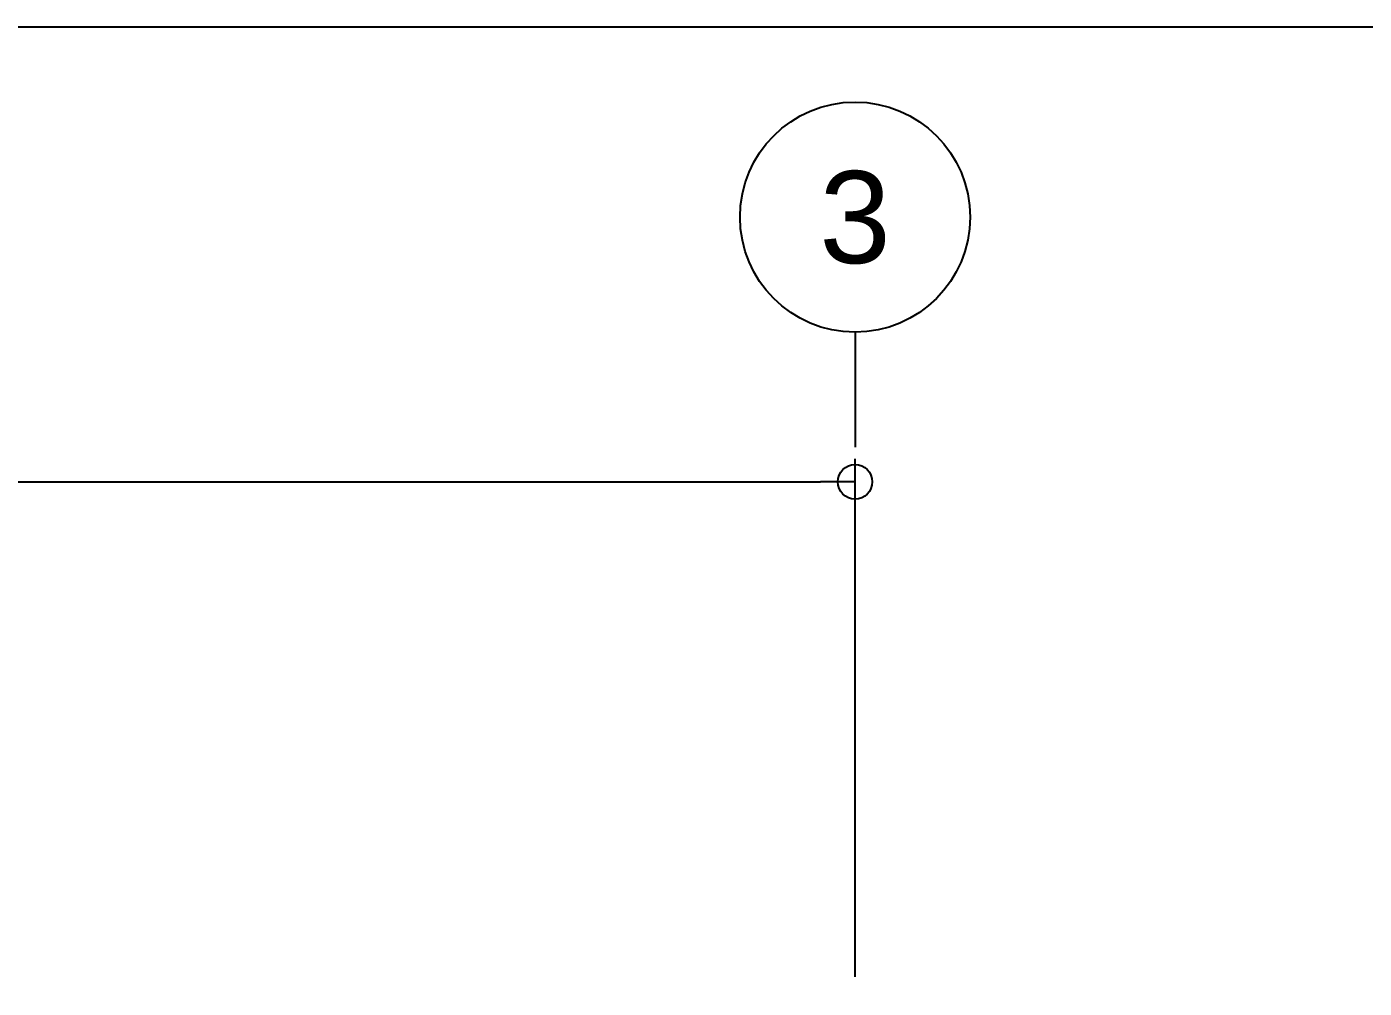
# Model space of a CAD drawing. Header units: millimetres. Extents: x 2519235 to 7246330, y 25937 to 201821.
# Drawn here: x 2745944 to 2748851, y 88589 to 90677 of the extents above; entities that cross this region are included whole.
import ezdxf
from ezdxf.enums import TextEntityAlignment as Align

# ---------------------------------------------------------------- set-up
doc = ezdxf.new("R2010")
doc.units = ezdxf.units.MM
doc.linetypes.add('TA_GL_005.00000', pattern=[13.75, 5, -1.25, 1.25, -1.25, 5])
for name, color, linetype in [('000 - 0_SYM_DWG_GRID-BUBBLE_MAIN_COLOR_1', 7, 'Continuous'), ('000 - 0_SYM_DWG_GRIDLINE_MAIN_COLOR_1', 7, 'Continuous'), ('000 - 0_SYM_DWG_GRIDLINE_MAIN_COLOR_251', 7, 'Continuous'), ('010 - ASPG_DIMS_NOM', 7, 'Continuous')]:
    doc.layers.add(name, color=color, linetype=linetype)
doc.styles.add('Arial', font='arial.ttf', dxfattribs={"height": 300})
doc.styles.add('FAMELINE_FOR_CKST', font='arial.ttf')
doc.styles.add('TA', font='', dxfattribs={"height": 4.5})
doc.styles.get('TA').set_extended_font_data('Cordia New')
doc.dimstyles.new('FAMELINE-CKST_C-C', dxfattribs={"dimtxt": 0.3, "dimasz": 0.15, "dimexe": 0.1, "dimexo": 0.1, "dimgap": 0.05, "dimtad": 1, "dimzin": 0, "dimdsep": 46, "dimtxsty": 'FAMELINE_FOR_CKST', "dimblk": 'ORIGIN', "dimblk1": 'ORIGIN', "dimblk2": 'ORIGIN', "dimsah": 1, "dimcen": 0.1, "dimdle": 0.1, "dimclrd": 7, "dimclre": 7, "dimclrt": 7, "dimadec": 0, "dimazin": 0, "dimtfac": 1, "dimtix": 1, "dimtmove": 2, "dimatfit": 3, "dimfxl": 1, "dimtolj": 1, "dimtzin": 0, "dimlwd": -1, "dimlwe": -1, "dimarcsym": 0})

# ---------------------------------------------------------------- blocks, each defined once
blk = doc.blocks.new('*U1935')
at = {"layer": '000 - 0_SYM_DWG_GRIDLINE_MAIN_COLOR_1', "color": 7}
blk.add_line((49, 0), (44, 0), dxfattribs=at)
blk.add_circle((54, 0), 5, dxfattribs=at)
at = {"color": 7, "style": 'TA', "flags": 1}
blk.add_attdef('LOCATION', (6, -6), '', height=4.5, rotation=270, dxfattribs=at)
at = {"layer": '000 - 0_SYM_DWG_GRID-BUBBLE_MAIN_COLOR_1', "color": 7, "style": 'Arial'}
blk.add_attdef('GRID-HEAD', text='', height=4, rotation=270, dxfattribs=at).set_placement((54, 0), align=Align.MIDDLE_CENTER)
blk = doc.blocks.new('_Origin')
at = {"color": 7, "linetype": 'ByBlock', "lineweight": -2}
blk.add_line((0, 0), (-1, 0), dxfattribs=at)
blk.add_circle((0, 0), 0.5, dxfattribs=at)
blk = doc.blocks.new('*D1933')
at = {"layer": '010 - ASPG_DIMS_NOM', "color": 7, "transparency": 16777216}
for p, q in [((5400, 1050), (5400, 2175)), ((13200, 1050), (13200, 2175)), ((5475, 2125), (13125, 2125))]:
    blk.add_line(p, q, dxfattribs=at)
at = {"layer": 'Defpoints', "color": 7, "transparency": 16777216}
for p in [(13200, 2125), (5400, 1000), (13200, 1000)]:
    blk.add_point(p, dxfattribs=at)
at = {"layer": '010 - ASPG_DIMS_NOM', "color": 7, "transparency": 16777216, "xscale": 75, "yscale": 75, "zscale": 75, "rotation": 180}
blk.add_blockref('_Origin', (5400, 2125), dxfattribs=at)
at = {"layer": '010 - ASPG_DIMS_NOM', "color": 7, "transparency": 16777216, "xscale": 75, "yscale": 75, "zscale": 75}
blk.add_blockref('_Origin', (13200, 2125), dxfattribs=at)
at = {"layer": '010 - ASPG_DIMS_NOM', "color": 7, "transparency": 16777216, "insert": (9300, 2226.6), "char_height": 150, "attachment_point": 5, "style": 'FAMELINE_FOR_CKST'}
blk.add_mtext('\\A1;7800', dxfattribs=at)
blk = doc.blocks.new('W-1-PP17-ENT1_REV02_20260415-161303_PP17_ENT1_MAIN_DIMS_PL')
at = {"layer": '000 - 0_SYM_DWG_GRIDLINE_MAIN_COLOR_251', "color": 7, "linetype": 'TA_GL_005.00000', "xscale": 50.00000000000004, "yscale": 50.00000000000004, "zscale": 50.00000000000004, "rotation": 90}
blk.add_blockref('*U1935', (13200, 0), dxfattribs=at).add_auto_attribs({'GRID-HEAD': '3'})
at = {"layer": '010 - ASPG_DIMS_NOM', "color": 7}
dim = blk.add_linear_dim(base=(13200, 2125), p1=(5400, 1000), p2=(13200, 1000), angle=180, dimstyle='FAMELINE-CKST_C-C', override={"dimscale": 500, "dimdec": 0, "dimlfac": 1, "dimclrd": 7, "dimclre": 7, "dimclrt": 7}, dxfattribs=at)
dim.commit()
dim.dimension.update_dxf_attribs({"geometry": '*D1933', "text_midpoint": (9300, 2226.6)})
blk = doc.blocks.new('W-1-PP17-ENT1_REV03_20260817-115107_UPPER_ROOF_EXPL')
at = {"color": 7}
blk.add_blockref('W-1-PP17-ENT1_REV02_20260415-161303_PP17_ENT1_MAIN_DIMS_PL', (0, 0), dxfattribs=at)

msp = doc.modelspace()

# ---------------------------------------------------------------- block references
at = {"color": 7}
msp.add_blockref('W-1-PP17-ENT1_REV03_20260817-115107_UPPER_ROOF_EXPL', (2734544.161, 87563.69), dxfattribs=at)

# ---------------------------------------------------------------- next in the draw order: linework, layer by layer
at = {"layer": 'Defpoints', "color": 7}
msp.add_lwpolyline([(2753544.057, 68477.178), (2714852.039, 68477.178), (2714852.039, 90677.177), (2753544.057, 90677.177)], close=True, dxfattribs=at)

doc.saveas('drawing.dxf')
